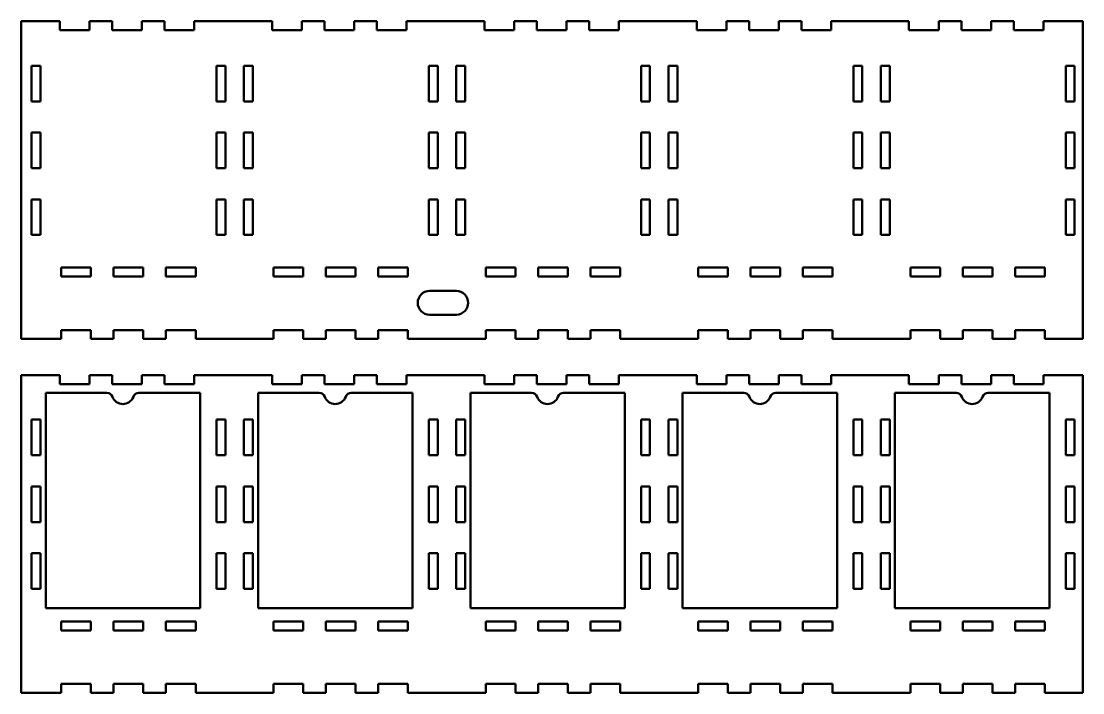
# Model space of a CAD drawing. Header units: millimetres. Extents: x 20 to 825, y 19 to 524.
# Drawn here: x 20.3 to 377.8, y 19.3 to 245.5 of the extents above; entities that cross this region are included whole.
import ezdxf

# ---------------------------------------------------------------- set-up
doc = ezdxf.new("R2010")
doc.units = ezdxf.units.MM
doc.layers.add('Visible (ANSI)', color=7, linetype='Continuous', lineweight=50)

msp = doc.modelspace()

# ---------------------------------------------------------------- linework, layer by layer
at = {"layer": 'Visible (ANSI)'}
for p, q in [((33.24, 245.48), (20.27, 245.48)), ((20.27, 245.48), (20.27, 138.48)), ((33.24, 242.48), (33.24, 245.48)), ((43.24, 245.48), (43.24, 242.48)), ((50.88, 245.48), (43.24, 245.48)), ((50.88, 242.48), (50.88, 245.48)), ((60.88, 245.48), (60.88, 242.48)), ((68.52, 245.48), (60.88, 245.48)), ((68.52, 242.48), (68.52, 245.48)), ((78.52, 245.48), (78.52, 242.48)), ((104.74, 245.48), (78.52, 245.48)), ((104.74, 242.48), (104.74, 245.48)), ((114.74, 245.48), (114.74, 242.48)), ((122.38, 245.48), (114.74, 245.48)), ((122.38, 242.48), (122.38, 245.48)), ((132.38, 245.48), (132.38, 242.48)), ((140.02, 245.48), (132.38, 245.48)), ((140.02, 242.48), (140.02, 245.48)), ((150.02, 245.48), (150.02, 242.48)), ((176.24, 245.48), (150.02, 245.48)), ((176.24, 242.48), (176.24, 245.48)), ((186.24, 245.48), (186.24, 242.48)), ((193.88, 245.48), (186.24, 245.48)), ((193.88, 242.48), (193.88, 245.48)), ((203.88, 245.48), (203.88, 242.48)), ((211.52, 245.48), (203.88, 245.48)), ((211.52, 242.48), (211.52, 245.48)), ((221.52, 245.48), (221.52, 242.48)), ((247.74, 245.48), (221.52, 245.48)), ((247.74, 242.48), (247.74, 245.48)), ((257.74, 245.48), (257.74, 242.48)), ((265.38, 245.48), (257.74, 245.48)), ((265.38, 242.48), (265.38, 245.48)), ((275.38, 245.48), (275.38, 242.48)), ((283.02, 245.48), (275.38, 245.48)), ((283.02, 242.48), (283.02, 245.48)), ((293.02, 245.48), (293.02, 242.48)), ((319.24, 245.48), (293.02, 245.48)), ((319.24, 242.48), (319.24, 245.48)), ((329.24, 245.48), (329.24, 242.48)), ((336.88, 245.48), (329.24, 245.48)), ((336.88, 242.48), (336.88, 245.48)), ((346.88, 245.48), (346.88, 242.48)), ((354.52, 245.48), (346.88, 245.48)), ((354.52, 242.48), (354.52, 245.48)), ((364.52, 245.48), (364.52, 242.48)), ((377.77, 245.48), (364.52, 245.48)), ((377.77, 138.48), (377.77, 245.48)), ((43.24, 242.48), (33.24, 242.48)), ((60.88, 242.48), (50.88, 242.48)), ((78.52, 242.48), (68.52, 242.48)), ((114.74, 242.48), (104.74, 242.48)), ((132.38, 242.48), (122.38, 242.48)), ((150.02, 242.48), (140.02, 242.48)), ((186.24, 242.48), (176.24, 242.48)), ((203.88, 242.48), (193.88, 242.48)), ((221.52, 242.48), (211.52, 242.48)), ((257.74, 242.48), (247.74, 242.48)), ((275.38, 242.48), (265.38, 242.48)), ((293.02, 242.48), (283.02, 242.48)), ((329.24, 242.48), (319.24, 242.48)), ((346.88, 242.48), (336.88, 242.48)), ((364.52, 242.48), (354.52, 242.48)), ((23.74, 230.48), (26.74, 230.48)), ((23.74, 218.48), (23.74, 230.48)), ((26.74, 230.48), (26.74, 218.48)), ((86.02, 230.48), (89.02, 230.48)), ((86.02, 218.48), (86.02, 230.48)), ((89.02, 230.48), (89.02, 218.48)), ((95.24, 230.48), (98.24, 230.48)), ((95.24, 218.48), (95.24, 230.48)), ((98.24, 230.48), (98.24, 218.48)), ((157.52, 230.48), (160.52, 230.48)), ((157.52, 218.48), (157.52, 230.48)), ((160.52, 230.48), (160.52, 218.48)), ((166.74, 230.48), (169.74, 230.48)), ((166.74, 218.48), (166.74, 230.48)), ((169.74, 230.48), (169.74, 218.48)), ((229.02, 230.48), (232.02, 230.48)), ((229.02, 218.48), (229.02, 230.48)), ((232.02, 230.48), (232.02, 218.48)), ((238.24, 218.48), (238.24, 230.48)), ((238.24, 230.48), (241.24, 230.48)), ((241.24, 230.48), (241.24, 218.48)), ((300.52, 218.48), (300.52, 230.48)), ((300.52, 230.48), (303.52, 230.48)), ((303.52, 230.48), (303.52, 218.48)), ((309.74, 230.48), (312.74, 230.48)), ((309.74, 218.48), (309.74, 230.48)), ((312.74, 230.48), (312.74, 218.48)), ((372.02, 230.48), (375.02, 230.48)), ((372.02, 218.48), (372.02, 230.48)), ((375.02, 230.48), (375.02, 218.48)), ((26.74, 218.48), (23.74, 218.48)), ((89.02, 218.48), (86.02, 218.48)), ((98.24, 218.48), (95.24, 218.48)), ((160.52, 218.48), (157.52, 218.48)), ((169.74, 218.48), (166.74, 218.48)), ((232.02, 218.48), (229.02, 218.48)), ((241.24, 218.48), (238.24, 218.48)), ((303.52, 218.48), (300.52, 218.48)), ((312.74, 218.48), (309.74, 218.48)), ((375.02, 218.48), (372.02, 218.48)), ((23.74, 207.98), (26.74, 207.98)), ((23.74, 195.98), (23.74, 207.98)), ((26.74, 207.98), (26.74, 195.98)), ((86.02, 207.98), (89.02, 207.98)), ((86.02, 195.98), (86.02, 207.98)), ((89.02, 207.98), (89.02, 195.98)), ((95.24, 207.98), (98.24, 207.98)), ((95.24, 195.98), (95.24, 207.98)), ((98.24, 207.98), (98.24, 195.98)), ((157.52, 207.98), (160.52, 207.98)), ((157.52, 195.98), (157.52, 207.98)), ((160.52, 207.98), (160.52, 195.98)), ((166.74, 207.98), (169.74, 207.98)), ((166.74, 195.98), (166.74, 207.98)), ((169.74, 207.98), (169.74, 195.98)), ((229.02, 207.98), (232.02, 207.98)), ((229.02, 195.98), (229.02, 207.98)), ((232.02, 207.98), (232.02, 195.98)), ((238.24, 195.98), (238.24, 207.98)), ((238.24, 207.98), (241.24, 207.98)), ((241.24, 207.98), (241.24, 195.98)), ((300.52, 195.98), (300.52, 207.98)), ((300.52, 207.98), (303.52, 207.98)), ((303.52, 207.98), (303.52, 195.98)), ((309.74, 207.98), (312.74, 207.98)), ((309.74, 195.98), (309.74, 207.98)), ((312.74, 207.98), (312.74, 195.98)), ((372.02, 207.98), (375.02, 207.98)), ((372.02, 195.98), (372.02, 207.98)), ((375.02, 207.98), (375.02, 195.98)), ((26.74, 195.98), (23.74, 195.98)), ((89.02, 195.98), (86.02, 195.98)), ((98.24, 195.98), (95.24, 195.98)), ((160.52, 195.98), (157.52, 195.98)), ((169.74, 195.98), (166.74, 195.98)), ((232.02, 195.98), (229.02, 195.98)), ((241.24, 195.98), (238.24, 195.98)), ((303.52, 195.98), (300.52, 195.98)), ((312.74, 195.98), (309.74, 195.98)), ((375.02, 195.98), (372.02, 195.98)), ((23.74, 173.48), (23.74, 185.48)), ((23.74, 185.48), (26.74, 185.48)), ((26.74, 185.48), (26.74, 173.48)), ((86.02, 185.48), (89.02, 185.48)), ((86.02, 173.48), (86.02, 185.48)), ((89.02, 185.48), (89.02, 173.48)), ((95.24, 173.48), (95.24, 185.48)), ((95.24, 185.48), (98.24, 185.48)), ((98.24, 185.48), (98.24, 173.48)), ((157.52, 185.48), (160.52, 185.48)), ((157.52, 173.48), (157.52, 185.48)), ((160.52, 185.48), (160.52, 173.48)), ((166.74, 173.48), (166.74, 185.48)), ((166.74, 185.48), (169.74, 185.48)), ((169.74, 185.48), (169.74, 173.48)), ((229.02, 185.48), (232.02, 185.48)), ((229.02, 173.48), (229.02, 185.48)), ((232.02, 185.48), (232.02, 173.48)), ((238.24, 173.48), (238.24, 185.48)), ((238.24, 185.48), (241.24, 185.48)), ((241.24, 185.48), (241.24, 173.48)), ((300.52, 173.48), (300.52, 185.48)), ((300.52, 185.48), (303.52, 185.48)), ((303.52, 185.48), (303.52, 173.48)), ((309.74, 173.48), (309.74, 185.48)), ((309.74, 185.48), (312.74, 185.48)), ((312.74, 185.48), (312.74, 173.48)), ((372.02, 185.48), (375.02, 185.48)), ((372.02, 173.48), (372.02, 185.48)), ((375.02, 185.48), (375.02, 173.48)), ((26.74, 173.48), (23.74, 173.48)), ((89.02, 173.48), (86.02, 173.48)), ((98.24, 173.48), (95.24, 173.48)), ((160.52, 173.48), (157.52, 173.48)), ((169.74, 173.48), (166.74, 173.48)), ((232.02, 173.48), (229.02, 173.48)), ((241.24, 173.48), (238.24, 173.48)), ((303.52, 173.48), (300.52, 173.48)), ((312.74, 173.48), (309.74, 173.48)), ((375.02, 173.48), (372.02, 173.48)), ((33.74, 159.48), (33.74, 162.48)), ((33.74, 162.48), (43.74, 162.48)), ((43.74, 162.48), (43.74, 159.48)), ((51.38, 159.48), (51.38, 162.48)), ((51.38, 162.48), (61.38, 162.48)), ((61.38, 162.48), (61.38, 159.48)), ((69.02, 159.48), (69.02, 162.48)), ((69.02, 162.48), (79.02, 162.48)), ((79.02, 162.48), (79.02, 159.48)), ((105.24, 159.48), (105.24, 162.48)), ((105.24, 162.48), (115.24, 162.48)), ((115.24, 162.48), (115.24, 159.48)), ((122.88, 159.48), (122.88, 162.48)), ((122.88, 162.48), (132.88, 162.48)), ((132.88, 162.48), (132.88, 159.48)), ((140.52, 159.48), (140.52, 162.48)), ((140.52, 162.48), (150.52, 162.48)), ((150.52, 162.48), (150.52, 159.48)), ((176.74, 159.48), (176.74, 162.48)), ((176.74, 162.48), (186.74, 162.48)), ((186.74, 162.48), (186.74, 159.48)), ((194.38, 159.48), (194.38, 162.48)), ((194.38, 162.48), (204.38, 162.48)), ((204.38, 162.48), (204.38, 159.48)), ((212.02, 159.48), (212.02, 162.48)), ((212.02, 162.48), (222.02, 162.48)), ((222.02, 162.48), (222.02, 159.48)), ((248.24, 159.48), (248.24, 162.48)), ((248.24, 162.48), (258.24, 162.48)), ((258.24, 162.48), (258.24, 159.48)), ((265.88, 159.48), (265.88, 162.48)), ((265.88, 162.48), (275.88, 162.48)), ((275.88, 162.48), (275.88, 159.48)), ((283.52, 159.48), (283.52, 162.48)), ((283.52, 162.48), (293.52, 162.48)), ((293.52, 162.48), (293.52, 159.48)), ((319.74, 159.48), (319.74, 162.48)), ((319.74, 162.48), (329.74, 162.48)), ((329.74, 162.48), (329.74, 159.48)), ((337.38, 159.48), (337.38, 162.48)), ((337.38, 162.48), (347.38, 162.48)), ((347.38, 162.48), (347.38, 159.48)), ((355.02, 159.48), (355.02, 162.48)), ((355.02, 162.48), (365.02, 162.48)), ((365.02, 162.48), (365.02, 159.48)), ((43.74, 159.48), (33.74, 159.48)), ((61.38, 159.48), (51.38, 159.48)), ((79.02, 159.48), (69.02, 159.48)), ((115.24, 159.48), (105.24, 159.48)), ((132.88, 159.48), (122.88, 159.48)), ((150.52, 159.48), (140.52, 159.48)), ((186.74, 159.48), (176.74, 159.48)), ((204.38, 159.48), (194.38, 159.48)), ((222.02, 159.48), (212.02, 159.48)), ((258.24, 159.48), (248.24, 159.48)), ((275.88, 159.48), (265.88, 159.48)), ((293.52, 159.48), (283.52, 159.48)), ((329.74, 159.48), (319.74, 159.48)), ((347.38, 159.48), (337.38, 159.48)), ((365.02, 159.48), (355.02, 159.48)), ((157.8, 154.64), (166.8, 154.64)), ((166.8, 146.64), (157.8, 146.64)), ((33.74, 138.48), (33.74, 141.48)), ((33.74, 141.48), (43.74, 141.48)), ((43.74, 141.48), (43.74, 138.48)), ((51.38, 141.48), (61.38, 141.48)), ((51.38, 138.48), (51.38, 141.48)), ((61.38, 141.48), (61.38, 138.48)), ((69.02, 138.48), (69.02, 141.48)), ((69.02, 141.48), (79.02, 141.48)), ((79.02, 141.48), (79.02, 138.48)), ((105.24, 138.48), (105.24, 141.48)), ((105.24, 141.48), (115.24, 141.48)), ((115.24, 141.48), (115.24, 138.48)), ((122.88, 141.48), (132.88, 141.48)), ((122.88, 138.48), (122.88, 141.48)), ((132.88, 141.48), (132.88, 138.48)), ((140.52, 138.48), (140.52, 141.48)), ((140.52, 141.48), (150.52, 141.48)), ((150.52, 141.48), (150.52, 138.48)), ((176.74, 138.48), (176.74, 141.48)), ((176.74, 141.48), (186.74, 141.48)), ((186.74, 141.48), (186.74, 138.48)), ((194.38, 141.48), (204.38, 141.48)), ((194.38, 138.48), (194.38, 141.48)), ((204.38, 141.48), (204.38, 138.48)), ((212.02, 138.48), (212.02, 141.48)), ((212.02, 141.48), (222.02, 141.48)), ((222.02, 141.48), (222.02, 138.48)), ((248.24, 138.48), (248.24, 141.48)), ((248.24, 141.48), (258.24, 141.48)), ((258.24, 141.48), (258.24, 138.48)), ((265.88, 138.48), (265.88, 141.48)), ((265.88, 141.48), (275.88, 141.48)), ((275.88, 141.48), (275.88, 138.48)), ((283.52, 138.48), (283.52, 141.48)), ((283.52, 141.48), (293.52, 141.48)), ((293.52, 141.48), (293.52, 138.48)), ((319.74, 138.48), (319.74, 141.48)), ((319.74, 141.48), (329.74, 141.48)), ((329.74, 141.48), (329.74, 138.48)), ((337.38, 141.48), (347.38, 141.48)), ((337.38, 138.48), (337.38, 141.48)), ((347.38, 141.48), (347.38, 138.48)), ((355.02, 138.48), (355.02, 141.48)), ((355.02, 141.48), (365.02, 141.48)), ((365.02, 141.48), (365.02, 138.48)), ((20.27, 138.48), (33.74, 138.48)), ((43.74, 138.48), (51.38, 138.48)), ((61.38, 138.48), (69.02, 138.48)), ((79.02, 138.48), (105.24, 138.48)), ((115.24, 138.48), (122.88, 138.48)), ((132.88, 138.48), (140.52, 138.48)), ((150.52, 138.48), (176.74, 138.48)), ((186.74, 138.48), (194.38, 138.48)), ((204.38, 138.48), (212.02, 138.48)), ((222.02, 138.48), (248.24, 138.48)), ((258.24, 138.48), (265.88, 138.48)), ((275.88, 138.48), (283.52, 138.48)), ((293.52, 138.48), (319.74, 138.48)), ((329.74, 138.48), (337.38, 138.48)), ((347.38, 138.48), (355.02, 138.48)), ((365.02, 138.48), (377.77, 138.48)), ((33.24, 126.29), (20.27, 126.29)), ((20.27, 126.29), (20.27, 19.29)), ((33.24, 123.29), (33.24, 126.29)), ((43.24, 126.29), (43.24, 123.29)), ((50.88, 126.29), (43.24, 126.29)), ((50.88, 123.29), (50.88, 126.29)), ((60.88, 126.29), (60.88, 123.29)), ((68.52, 126.29), (60.88, 126.29)), ((68.52, 123.29), (68.52, 126.29)), ((78.52, 126.29), (78.52, 123.29)), ((104.74, 126.29), (78.52, 126.29)), ((104.74, 123.29), (104.74, 126.29)), ((114.74, 126.29), (114.74, 123.29)), ((122.38, 126.29), (114.74, 126.29)), ((122.38, 123.29), (122.38, 126.29)), ((132.38, 126.29), (132.38, 123.29)), ((140.02, 126.29), (132.38, 126.29)), ((140.02, 123.29), (140.02, 126.29)), ((150.02, 126.29), (150.02, 123.29)), ((176.24, 126.29), (150.02, 126.29)), ((176.24, 123.29), (176.24, 126.29)), ((186.24, 126.29), (186.24, 123.29)), ((193.88, 126.29), (186.24, 126.29)), ((193.88, 123.29), (193.88, 126.29)), ((203.88, 126.29), (203.88, 123.29)), ((211.52, 126.29), (203.88, 126.29)), ((211.52, 123.29), (211.52, 126.29)), ((221.52, 126.29), (221.52, 123.29)), ((247.74, 126.29), (221.52, 126.29)), ((247.74, 123.29), (247.74, 126.29)), ((257.74, 126.29), (257.74, 123.29)), ((265.38, 126.29), (257.74, 126.29)), ((265.38, 123.29), (265.38, 126.29)), ((275.38, 126.29), (275.38, 123.29)), ((283.02, 126.29), (275.38, 126.29)), ((283.02, 123.29), (283.02, 126.29)), ((293.02, 126.29), (293.02, 123.29)), ((319.24, 126.29), (293.02, 126.29)), ((319.24, 123.29), (319.24, 126.29)), ((329.24, 126.29), (329.24, 123.29)), ((336.88, 126.29), (329.24, 126.29)), ((336.88, 123.29), (336.88, 126.29)), ((346.88, 126.29), (346.88, 123.29)), ((354.52, 126.29), (346.88, 126.29)), ((354.52, 123.29), (354.52, 126.29)), ((364.52, 126.29), (364.52, 123.29)), ((377.77, 126.29), (364.52, 126.29)), ((377.77, 19.29), (377.77, 126.29)), ((43.24, 123.29), (33.24, 123.29)), ((60.88, 123.29), (50.88, 123.29)), ((78.52, 123.29), (68.52, 123.29)), ((114.74, 123.29), (104.74, 123.29)), ((132.38, 123.29), (122.38, 123.29)), ((150.02, 123.29), (140.02, 123.29)), ((186.24, 123.29), (176.24, 123.29)), ((203.88, 123.29), (193.88, 123.29)), ((221.52, 123.29), (211.52, 123.29)), ((257.74, 123.29), (247.74, 123.29)), ((275.38, 123.29), (265.38, 123.29)), ((293.02, 123.29), (283.02, 123.29)), ((329.24, 123.29), (319.24, 123.29)), ((346.88, 123.29), (336.88, 123.29)), ((364.52, 123.29), (354.52, 123.29)), ((28.52, 120.29), (49.13, 120.29)), ((28.52, 47.79), (28.52, 120.29)), ((59.91, 120.29), (80.52, 120.29)), ((80.52, 120.29), (80.52, 47.79)), ((100.02, 120.29), (120.63, 120.29)), ((100.02, 47.79), (100.02, 120.29)), ((131.41, 120.29), (152.02, 120.29)), ((152.02, 120.29), (152.02, 47.79)), ((171.52, 47.79), (171.52, 120.29)), ((171.52, 120.29), (192.13, 120.29)), ((202.91, 120.29), (223.52, 120.29)), ((223.52, 120.29), (223.52, 47.79)), ((243.02, 120.29), (263.63, 120.29)), ((243.02, 47.79), (243.02, 120.29)), ((274.41, 120.29), (295.02, 120.29)), ((295.02, 120.29), (295.02, 47.79)), ((314.52, 120.29), (335.13, 120.29)), ((314.52, 47.79), (314.52, 120.29)), ((345.91, 120.29), (366.52, 120.29)), ((366.52, 120.29), (366.52, 47.79)), ((23.74, 111.29), (26.74, 111.29)), ((23.74, 99.29), (23.74, 111.29)), ((26.74, 111.29), (26.74, 99.29)), ((86.02, 111.29), (89.02, 111.29)), ((86.02, 99.29), (86.02, 111.29)), ((89.02, 111.29), (89.02, 99.29)), ((95.24, 111.29), (98.24, 111.29)), ((95.24, 99.29), (95.24, 111.29)), ((98.24, 111.29), (98.24, 99.29)), ((157.52, 111.29), (160.52, 111.29)), ((157.52, 99.29), (157.52, 111.29)), ((160.52, 111.29), (160.52, 99.29)), ((166.74, 111.29), (169.74, 111.29)), ((166.74, 99.29), (166.74, 111.29)), ((169.74, 111.29), (169.74, 99.29)), ((229.02, 111.29), (232.02, 111.29)), ((229.02, 99.29), (229.02, 111.29)), ((232.02, 111.29), (232.02, 99.29)), ((238.24, 111.29), (241.24, 111.29)), ((238.24, 99.29), (238.24, 111.29)), ((241.24, 111.29), (241.24, 99.29)), ((300.52, 111.29), (303.52, 111.29)), ((300.52, 99.29), (300.52, 111.29)), ((303.52, 111.29), (303.52, 99.29)), ((309.74, 111.29), (312.74, 111.29)), ((309.74, 99.29), (309.74, 111.29)), ((312.74, 111.29), (312.74, 99.29)), ((372.02, 111.29), (375.02, 111.29)), ((372.02, 99.29), (372.02, 111.29)), ((375.02, 111.29), (375.02, 99.29)), ((26.74, 99.29), (23.74, 99.29)), ((89.02, 99.29), (86.02, 99.29)), ((98.24, 99.29), (95.24, 99.29)), ((160.52, 99.29), (157.52, 99.29)), ((169.74, 99.29), (166.74, 99.29)), ((232.02, 99.29), (229.02, 99.29)), ((241.24, 99.29), (238.24, 99.29)), ((303.52, 99.29), (300.52, 99.29)), ((312.74, 99.29), (309.74, 99.29)), ((375.02, 99.29), (372.02, 99.29)), ((23.74, 88.79), (26.74, 88.79)), ((23.74, 76.79), (23.74, 88.79)), ((26.74, 88.79), (26.74, 76.79)), ((86.02, 88.79), (89.02, 88.79)), ((86.02, 76.79), (86.02, 88.79)), ((89.02, 88.79), (89.02, 76.79)), ((95.24, 88.79), (98.24, 88.79)), ((95.24, 76.79), (95.24, 88.79)), ((98.24, 88.79), (98.24, 76.79)), ((157.52, 88.79), (160.52, 88.79)), ((157.52, 76.79), (157.52, 88.79)), ((160.52, 88.79), (160.52, 76.79)), ((166.74, 88.79), (169.74, 88.79)), ((166.74, 76.79), (166.74, 88.79)), ((169.74, 88.79), (169.74, 76.79)), ((229.02, 88.79), (232.02, 88.79)), ((229.02, 76.79), (229.02, 88.79)), ((232.02, 88.79), (232.02, 76.79)), ((238.24, 88.79), (241.24, 88.79)), ((238.24, 76.79), (238.24, 88.79)), ((241.24, 88.79), (241.24, 76.79)), ((300.52, 88.79), (303.52, 88.79)), ((300.52, 76.79), (300.52, 88.79)), ((303.52, 88.79), (303.52, 76.79)), ((309.74, 88.79), (312.74, 88.79)), ((309.74, 76.79), (309.74, 88.79)), ((312.74, 88.79), (312.74, 76.79)), ((372.02, 88.79), (375.02, 88.79)), ((372.02, 76.79), (372.02, 88.79)), ((375.02, 88.79), (375.02, 76.79)), ((26.74, 76.79), (23.74, 76.79)), ((89.02, 76.79), (86.02, 76.79)), ((98.24, 76.79), (95.24, 76.79)), ((160.52, 76.79), (157.52, 76.79)), ((169.74, 76.79), (166.74, 76.79)), ((232.02, 76.79), (229.02, 76.79)), ((241.24, 76.79), (238.24, 76.79)), ((303.52, 76.79), (300.52, 76.79)), ((312.74, 76.79), (309.74, 76.79)), ((375.02, 76.79), (372.02, 76.79)), ((23.74, 54.29), (23.74, 66.29)), ((23.74, 66.29), (26.74, 66.29)), ((26.74, 66.29), (26.74, 54.29)), ((86.02, 66.29), (89.02, 66.29)), ((86.02, 54.29), (86.02, 66.29)), ((89.02, 66.29), (89.02, 54.29)), ((95.24, 54.29), (95.24, 66.29)), ((95.24, 66.29), (98.24, 66.29)), ((98.24, 66.29), (98.24, 54.29)), ((157.52, 66.29), (160.52, 66.29)), ((157.52, 54.29), (157.52, 66.29)), ((160.52, 66.29), (160.52, 54.29)), ((166.74, 54.29), (166.74, 66.29)), ((166.74, 66.29), (169.74, 66.29)), ((169.74, 66.29), (169.74, 54.29)), ((229.02, 66.29), (232.02, 66.29)), ((229.02, 54.29), (229.02, 66.29)), ((232.02, 66.29), (232.02, 54.29)), ((238.24, 54.29), (238.24, 66.29)), ((238.24, 66.29), (241.24, 66.29)), ((241.24, 66.29), (241.24, 54.29)), ((300.52, 66.29), (303.52, 66.29)), ((300.52, 54.29), (300.52, 66.29)), ((303.52, 66.29), (303.52, 54.29)), ((309.74, 54.29), (309.74, 66.29)), ((309.74, 66.29), (312.74, 66.29)), ((312.74, 66.29), (312.74, 54.29)), ((372.02, 66.29), (375.02, 66.29)), ((372.02, 54.29), (372.02, 66.29)), ((375.02, 66.29), (375.02, 54.29)), ((26.74, 54.29), (23.74, 54.29)), ((89.02, 54.29), (86.02, 54.29)), ((98.24, 54.29), (95.24, 54.29)), ((160.52, 54.29), (157.52, 54.29)), ((169.74, 54.29), (166.74, 54.29)), ((232.02, 54.29), (229.02, 54.29)), ((241.24, 54.29), (238.24, 54.29)), ((303.52, 54.29), (300.52, 54.29)), ((312.74, 54.29), (309.74, 54.29)), ((375.02, 54.29), (372.02, 54.29)), ((80.52, 47.79), (28.52, 47.79)), ((152.02, 47.79), (100.02, 47.79)), ((223.52, 47.79), (171.52, 47.79)), ((295.02, 47.79), (243.02, 47.79)), ((366.52, 47.79), (314.52, 47.79)), ((33.74, 40.29), (33.74, 43.29)), ((33.74, 43.29), (43.74, 43.29)), ((43.74, 43.29), (43.74, 40.29)), ((51.38, 40.29), (51.38, 43.29)), ((51.38, 43.29), (61.38, 43.29)), ((61.38, 43.29), (61.38, 40.29)), ((69.02, 40.29), (69.02, 43.29)), ((69.02, 43.29), (79.02, 43.29)), ((79.02, 43.29), (79.02, 40.29)), ((105.24, 40.29), (105.24, 43.29)), ((105.24, 43.29), (115.24, 43.29)), ((115.24, 43.29), (115.24, 40.29)), ((122.88, 40.29), (122.88, 43.29)), ((122.88, 43.29), (132.88, 43.29)), ((132.88, 43.29), (132.88, 40.29)), ((140.52, 40.29), (140.52, 43.29)), ((140.52, 43.29), (150.52, 43.29)), ((150.52, 43.29), (150.52, 40.29)), ((176.74, 40.29), (176.74, 43.29)), ((176.74, 43.29), (186.74, 43.29)), ((186.74, 43.29), (186.74, 40.29)), ((194.38, 40.29), (194.38, 43.29)), ((194.38, 43.29), (204.38, 43.29)), ((204.38, 43.29), (204.38, 40.29)), ((212.02, 40.29), (212.02, 43.29)), ((212.02, 43.29), (222.02, 43.29)), ((222.02, 43.29), (222.02, 40.29)), ((248.24, 40.29), (248.24, 43.29)), ((248.24, 43.29), (258.24, 43.29)), ((258.24, 43.29), (258.24, 40.29)), ((265.88, 40.29), (265.88, 43.29)), ((265.88, 43.29), (275.88, 43.29)), ((275.88, 43.29), (275.88, 40.29)), ((283.52, 40.29), (283.52, 43.29)), ((283.52, 43.29), (293.52, 43.29)), ((293.52, 43.29), (293.52, 40.29)), ((319.74, 40.29), (319.74, 43.29)), ((319.74, 43.29), (329.74, 43.29)), ((329.74, 43.29), (329.74, 40.29)), ((337.38, 40.29), (337.38, 43.29)), ((337.38, 43.29), (347.38, 43.29)), ((347.38, 43.29), (347.38, 40.29)), ((355.02, 40.29), (355.02, 43.29)), ((355.02, 43.29), (365.02, 43.29)), ((365.02, 43.29), (365.02, 40.29)), ((43.74, 40.29), (33.74, 40.29)), ((61.38, 40.29), (51.38, 40.29)), ((79.02, 40.29), (69.02, 40.29)), ((115.24, 40.29), (105.24, 40.29)), ((132.88, 40.29), (122.88, 40.29)), ((150.52, 40.29), (140.52, 40.29)), ((186.74, 40.29), (176.74, 40.29)), ((204.38, 40.29), (194.38, 40.29)), ((222.02, 40.29), (212.02, 40.29)), ((258.24, 40.29), (248.24, 40.29)), ((275.88, 40.29), (265.88, 40.29)), ((293.52, 40.29), (283.52, 40.29)), ((329.74, 40.29), (319.74, 40.29)), ((347.38, 40.29), (337.38, 40.29)), ((365.02, 40.29), (355.02, 40.29)), ((33.74, 19.29), (33.74, 22.29)), ((33.74, 22.29), (43.74, 22.29)), ((43.74, 22.29), (43.74, 19.29)), ((51.38, 22.29), (61.38, 22.29)), ((51.38, 19.29), (51.38, 22.29)), ((61.38, 22.29), (61.38, 19.29)), ((69.02, 19.29), (69.02, 22.29)), ((69.02, 22.29), (79.02, 22.29)), ((79.02, 22.29), (79.02, 19.29)), ((105.24, 19.29), (105.24, 22.29)), ((105.24, 22.29), (115.24, 22.29)), ((115.24, 22.29), (115.24, 19.29)), ((122.88, 22.29), (132.88, 22.29)), ((122.88, 19.29), (122.88, 22.29)), ((132.88, 22.29), (132.88, 19.29)), ((140.52, 19.29), (140.52, 22.29)), ((140.52, 22.29), (150.52, 22.29)), ((150.52, 22.29), (150.52, 19.29)), ((176.74, 19.29), (176.74, 22.29)), ((176.74, 22.29), (186.74, 22.29)), ((186.74, 22.29), (186.74, 19.29)), ((194.38, 22.29), (204.38, 22.29)), ((194.38, 19.29), (194.38, 22.29)), ((204.38, 22.29), (204.38, 19.29)), ((212.02, 19.29), (212.02, 22.29)), ((212.02, 22.29), (222.02, 22.29)), ((222.02, 22.29), (222.02, 19.29)), ((248.24, 19.29), (248.24, 22.29)), ((248.24, 22.29), (258.24, 22.29)), ((258.24, 22.29), (258.24, 19.29)), ((265.88, 22.29), (275.88, 22.29)), ((265.88, 19.29), (265.88, 22.29)), ((275.88, 22.29), (275.88, 19.29)), ((283.52, 19.29), (283.52, 22.29)), ((283.52, 22.29), (293.52, 22.29)), ((293.52, 22.29), (293.52, 19.29)), ((319.74, 19.29), (319.74, 22.29)), ((319.74, 22.29), (329.74, 22.29)), ((329.74, 22.29), (329.74, 19.29)), ((337.38, 22.29), (347.38, 22.29)), ((337.38, 19.29), (337.38, 22.29)), ((347.38, 22.29), (347.38, 19.29)), ((355.02, 19.29), (355.02, 22.29)), ((355.02, 22.29), (365.02, 22.29)), ((365.02, 22.29), (365.02, 19.29)), ((20.27, 19.29), (33.74, 19.29)), ((43.74, 19.29), (51.38, 19.29)), ((61.38, 19.29), (69.02, 19.29)), ((79.02, 19.29), (105.24, 19.29)), ((115.24, 19.29), (122.88, 19.29)), ((132.88, 19.29), (140.52, 19.29)), ((150.52, 19.29), (176.74, 19.29)), ((186.74, 19.29), (194.38, 19.29)), ((204.38, 19.29), (212.02, 19.29)), ((222.02, 19.29), (248.24, 19.29)), ((258.24, 19.29), (265.88, 19.29)), ((275.88, 19.29), (283.52, 19.29)), ((293.52, 19.29), (319.74, 19.29)), ((329.74, 19.29), (337.38, 19.29)), ((347.38, 19.29), (355.02, 19.29)), ((365.02, 19.29), (377.77, 19.29))]:
    msp.add_line(p, q, dxfattribs=at)
for centre, radius, start, end in [((157.8, 150.64), 4, 90, 270), ((166.8, 150.64), 4, 270, 90), ((49.13, 118.29), 2, 20.3544, 90), ((54.52, 120.29), 3.75, 200.3544, 339.6456), ((59.91, 118.29), 2, 90, 159.6456), ((120.63, 118.29), 2, 20.3544, 90), ((126.02, 120.29), 3.75, 200.3544, 339.6456), ((131.41, 118.29), 2, 90, 159.6456), ((192.13, 118.29), 2, 20.3544, 90), ((197.52, 120.29), 3.75, 200.3544, 339.6456), ((202.91, 118.29), 2, 90, 159.6456), ((263.63, 118.29), 2, 20.3544, 90), ((269.02, 120.29), 3.75, 200.3544, 339.6456), ((274.41, 118.29), 2, 90, 159.6456), ((335.13, 118.29), 2, 20.3544, 90), ((340.52, 120.29), 3.75, 200.3544, 339.6456), ((345.91, 118.29), 2, 90, 159.6456)]:
    msp.add_arc(centre, radius, start, end, dxfattribs=at)

doc.saveas('drawing.dxf')
